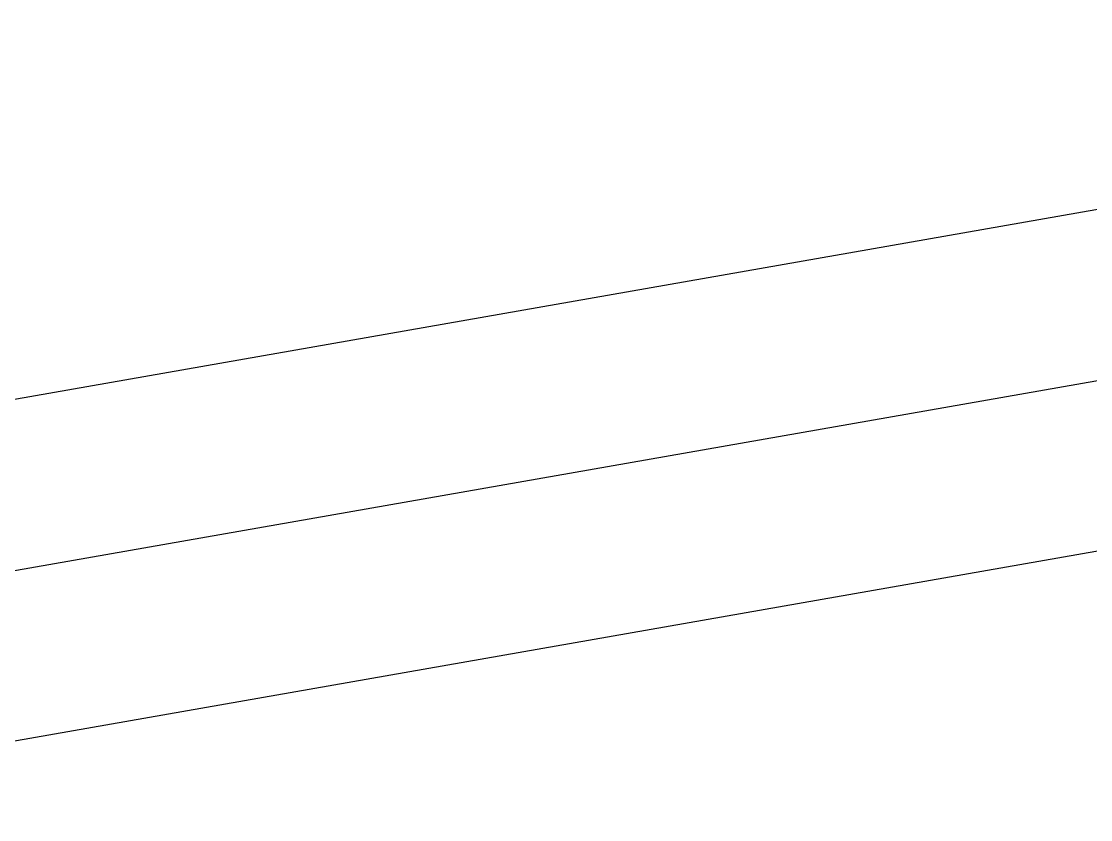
# Model space of a CAD drawing. Header units: millimetres. Extents: x 150209.93 to 150215.05, y 136675.65 to 136679.93.
# Drawn here: x 150211.23701 to 150211.26927, y 136679.60823 to 136679.63232 of the extents above; entities that cross this region are included whole.
import ezdxf

# ---------------------------------------------------------------- set-up
doc = ezdxf.new("R2010")
doc.units = ezdxf.units.MM
doc.header["$LTSCALE"] = 0.25
doc.linetypes.add('CENTER', pattern=[50.8, 31.75, -6.35, 6.35, -6.35])
doc.linetypes.add('XKITLINE00', pattern=[0])

# ---------------------------------------------------------------- blocks, each defined once
blk = doc.blocks.new('çatıı')
at = {"color": 8, "linetype": 'CENTER'}
for q in [(12015, 20006.95), (12015, 20006.95), (11840, 19976.26)]:
    blk.add_line((11469.5, 19911.27), q, dxfattribs=at)
at = {"color": 8, "linetype": 'XKITLINE00'}
for p, q in [((11763.8, 19988.68), (11478.06, 19938.56)), ((11763.8, 19937.11), (11475.24, 19886.49))]:
    blk.add_line(p, q, dxfattribs=at)

msp = doc.modelspace()

# ---------------------------------------------------------------- block references
at = {"xscale": 0.0002000170049888334, "yscale": 0.0002000170049888334, "zscale": 0.0002000170049888334}
msp.add_blockref('çatıı', (150208.928067, 136675.630592), dxfattribs=at)

doc.saveas('drawing.dxf')
